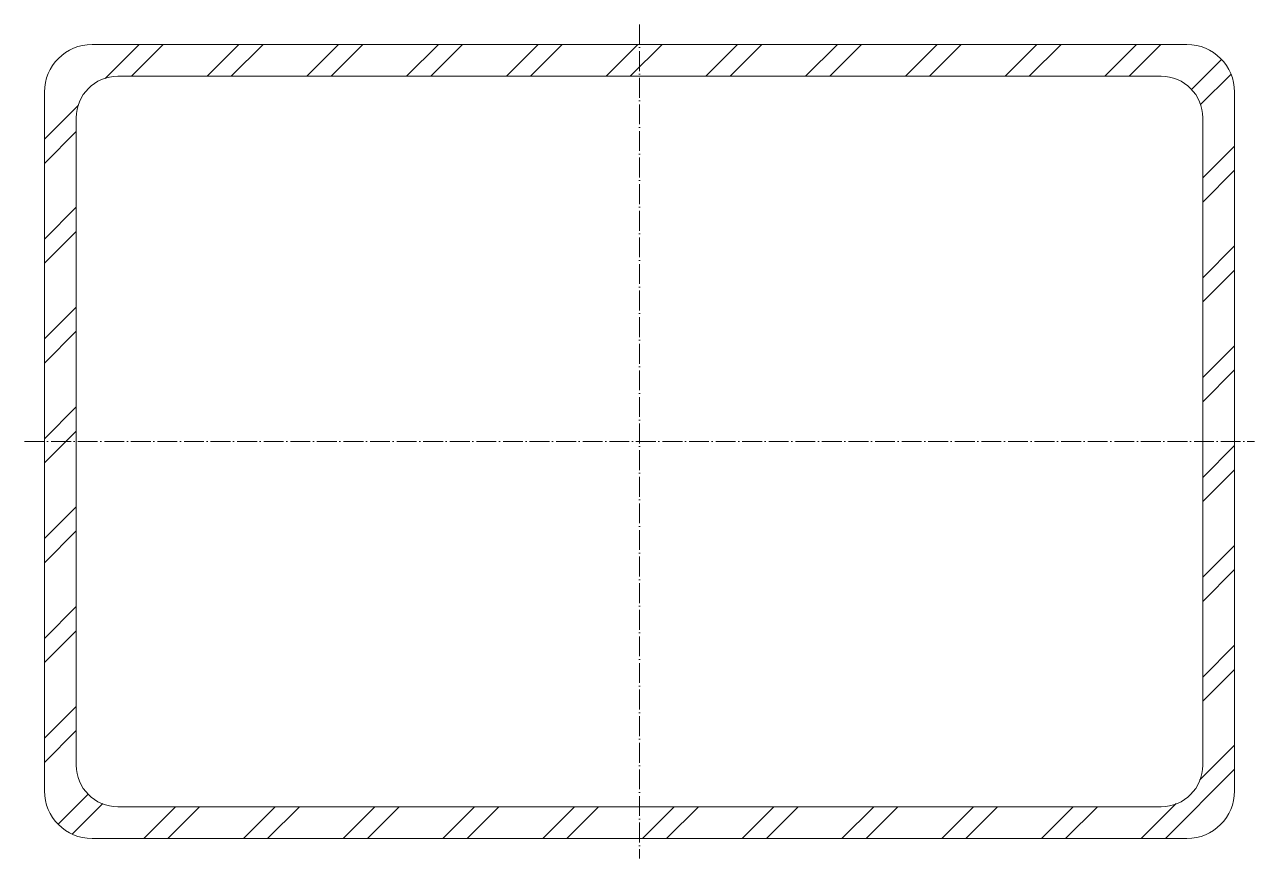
# Model space of a CAD drawing. Header units: metres. Extents: x -155 to 155, y -105 to 105.
import ezdxf

# ---------------------------------------------------------------- set-up
doc = ezdxf.new("R2010")
doc.units = ezdxf.units.M
doc.linetypes.add('MV_hartlijn_staal', pattern=[6.6, 5, -0.8, 0, -0.8])
doc.layers.add('A-DETL-GENF', color=92, linetype='Continuous', lineweight=18)

# ---------------------------------------------------------------- blocks, each defined once
blk = doc.blocks.new('28 Staalprofielen- koker RHS-2d - K300_200_8-5067748-00_0 Basismaterialen')
at = {"layer": 'A-DETL-GENF', "lineweight": 13}
h = blk.add_hatch(dxfattribs=at)
h.set_pattern_fill('FP_302', color=256, style=0, pattern_type=2)
h.set_pattern_definition([(225, (-4750.222, -3147.215), (12.57236, -12.57236), []), (225, (-4750.222, -3166.265), (12.57236, -12.57236), [])])
h.paths.add_polyline_path([(-138, 100), (-141.11, 99.59), (-144, 98.39), (-146.49, 96.49), (-148.39, 94), (-149.59, 91.11), (-150, 88), (-150, -88), (-149.59, -91.11), (-148.39, -94), (-146.49, -96.49), (-144, -98.39), (-141.11, -99.59), (-138, -100), (138, -100), (141.11, -99.59), (144, -98.39), (146.49, -96.49), (148.39, -94), (149.59, -91.11), (150, -88), (150, 88), (149.59, 91.11), (148.39, 94), (146.49, 96.49), (144, 98.39), (141.11, 99.59), (138, 100), (95.35, 100)])
h.paths.add_polyline_path([(131.5, 92), (134.22, 91.64), (136.75, 90.59), (138.92, 88.92), (140.59, 86.75), (141.64, 84.22), (142, 81.5), (142, -81.5), (141.64, -84.22), (140.59, -86.75), (138.92, -88.92), (136.75, -90.59), (134.22, -91.64), (131.5, -92), (-131.5, -92), (-134.22, -91.64), (-136.75, -90.59), (-138.92, -88.92), (-140.59, -86.75), (-141.64, -84.22), (-142, -81.5), (-142, 81.5), (-141.64, 84.22), (-140.59, 86.75), (-138.92, 88.92), (-136.75, 90.59), (-134.22, 91.64), (-131.5, 92), (95.35, 92)])
at = {"layer": 'A-DETL-GENF', "linetype": 'MV_hartlijn_staal', "lineweight": 13}
for p, q in [((0, 105), (0, -105)), ((-155, 0), (155, 0))]:
    blk.add_line(p, q, dxfattribs=at)
at = {"layer": 'A-DETL-GENF'}
for p, q in [((138, 100), (-138, 100)), ((138, 100), (-138, 100)), ((-131.5, 92), (131.5, 92)), ((131.5, 92), (-131.5, 92)), ((-150, 88), (-150, -88)), ((-150, 88), (-150, -88)), ((150, -88), (150, 88)), ((150, -88), (150, 88)), ((-142, -81.5), (-142, 81.5)), ((-142, 81.5), (-142, -81.5)), ((142, 81.5), (142, -81.5)), ((142, -81.5), (142, 81.5)), ((131.5, -92), (-131.5, -92)), ((-131.5, -92), (131.5, -92)), ((-138, -100), (138, -100)), ((-138, -100), (138, -100))]:
    blk.add_line(p, q, dxfattribs=at)
for centre, radius, start, end in [((-138, 88), 12, 90, 180), ((-138, 88), 12, 90, 180), ((138, 88), 12, 360, 90), ((138, 88), 12, 360, 90), ((-131.5, 81.5), 10.5, 90, 180), ((-131.5, 81.5), 10.5, 90, 180), ((131.5, 81.5), 10.5, 0, 90), ((131.5, 81.5), 10.5, 0, 90), ((-131.5, -81.5), 10.5, 180, 270), ((-131.5, -81.5), 10.5, 180, 270), ((131.5, -81.5), 10.5, 270, 0), ((131.5, -81.5), 10.5, 270, 0), ((-138, -88), 12, 180, 270), ((-138, -88), 12, 180, 270), ((138, -88), 12, 270, 0), ((138, -88), 12, 270, 0)]:
    blk.add_arc(centre, radius, start, end, dxfattribs=at)

msp = doc.modelspace()

# ---------------------------------------------------------------- block references
msp.add_blockref('28 Staalprofielen- koker RHS-2d - K300_200_8-5067748-00_0 Basismaterialen', (0, 0))

doc.saveas('drawing.dxf')
